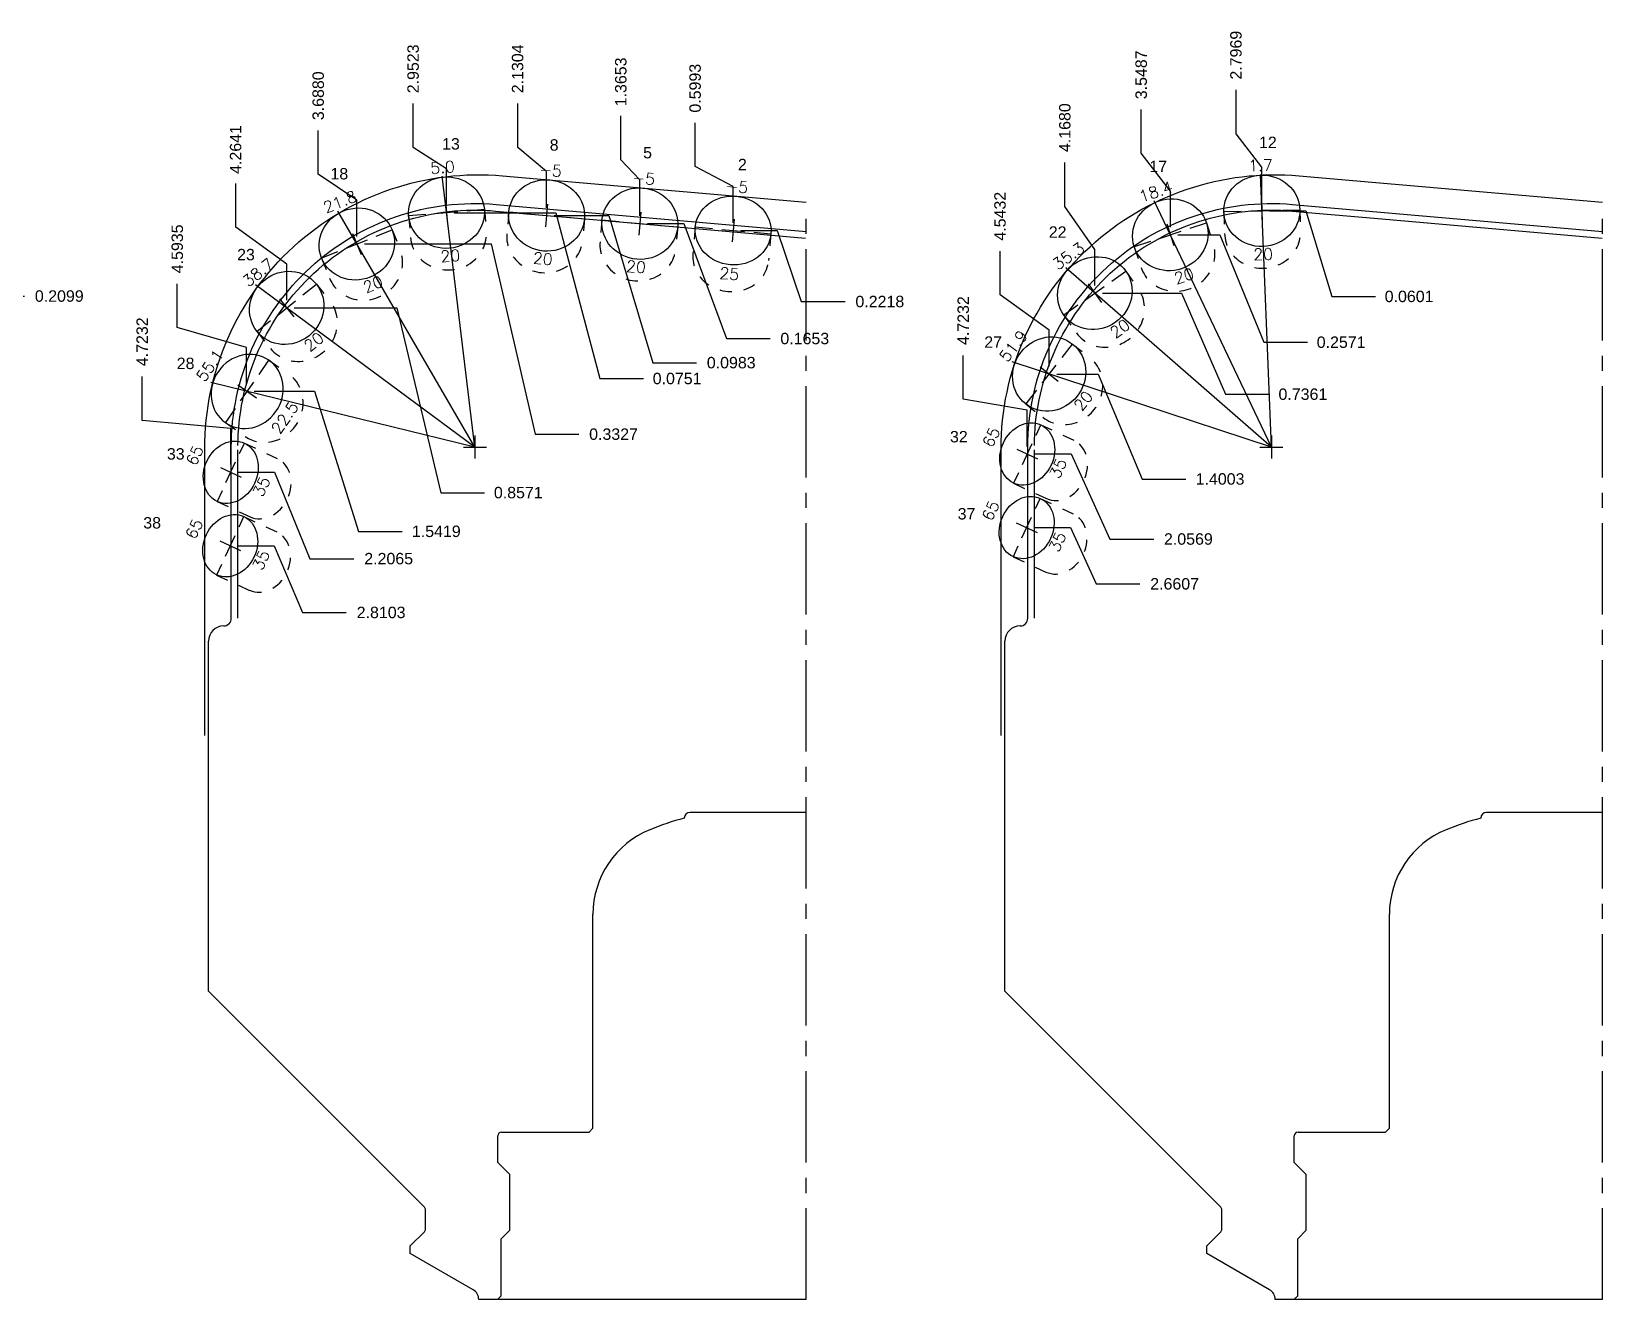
# Model space of a CAD drawing. Header units: inches. Extents: x 114.3 to 156.7, y -3.1 to 25.4.
# Drawn here: x 143.84 to 156.73, y 3.67 to 14.08 of the extents above; entities that cross this region are included whole.
import ezdxf
from ezdxf.enums import TextEntityAlignment as Align

# ---------------------------------------------------------------- set-up
doc = ezdxf.new("R2010")
doc.units = ezdxf.units.IN
doc.header["$MEASUREMENT"] = 0
doc.header["$PDMODE"] = 35
doc.linetypes.add('CENTER2', pattern=[1.125, 0.75, -0.125, 0.125, -0.125])
doc.linetypes.add('HIDDEN2', pattern=[0.1875, 0.125, -0.0625])
doc.layers.get('Defpoints').update_dxf_attribs({"color": 10})
for name, color, linetype, true_color in [('Blade_3', 7, 'Continuous', 0x00cc00), ('Blade_4', 7, 'Continuous', 0x00cccc), ('Blade_5', 7, 'Continuous', 0x0066cc)]:
    doc.layers.add(name, color=color, linetype=linetype, true_color=true_color)
doc.layers.add('CLine', color=5, linetype='CENTER2')
doc.styles.add('RomanS', font='romans')
doc.styles.get("Standard").update_dxf_attribs({"font": 'arial.ttf'})
doc.dimstyles.get("Standard").update_dxf_attribs({"dimtxt": 0.09375, "dimasz": 0.18, "dimexe": 0.18, "dimexo": 0.0625, "dimgap": 0.09, "dimtad": 0, "dimtih": 1, "dimtoh": 1, "dimdec": 4, "dimzin": 0, "dimdsep": 46, "dimtxsty": 'Standard', "dimcen": 0.09, "dimadec": 4, "dimazin": 0, "dimtfac": 1, "dimtdec": 4, "dimtofl": 0, "dimtmove": 0, "dimatfit": 3, "dimfxl": 1, "dimtolj": 1, "dimtzin": 0, "dimarcsym": 0})

# ---------------------------------------------------------------- blocks, each defined once
blk = doc.blocks.new('CMark')
at = {"layer": 'CLine'}
for p, q in [((-0.094, 0), (0.094, 0)), ((0, 0.094), (0, -0.094))]:
    blk.add_line(p, q, dxfattribs=at)
blk = doc.blocks.new('1613@20')
for p, q in [((-0.17, 0), (-0.312, 0)), ((0.171, 0), (0.312, 0))]:
    blk.add_line(p, q)
at = {"color": 8, "linetype": 'HIDDEN2', "ltscale": 0.5}
blk.add_line((-0.312, 0), (-0.312, -0.178), dxfattribs=at)
at = {"color": 8, "linetype": 'HIDDEN2', "ltscale": 0.5, "flags": 128}
blk.add_lwpolyline([(0.312, 0), (0.312, -0.178)], dxfattribs=at)
blk.add_ellipse((0, 0), major_axis=(-0.312, 0), ratio=0.939693, start_param=-3.141592653589793, end_param=3.141592653589793)
at = {"color": 8, "linetype": 'HIDDEN2', "ltscale": 0.5}
blk.add_ellipse((0, -0.178), major_axis=(-0.312, 0), ratio=0.939693, start_param=0, end_param=3.141593, dxfattribs=at)
blk.add_blockref('CMark', (0, 0))
at = {"style": 'RomanS'}
blk.add_text('20', height=0.094, dxfattribs=at).set_placement((0, -0.356), align=Align.MIDDLE_CENTER)
blk.add_attdef('ANG', text='', height=0.094, dxfattribs=at).set_placement((0, 0.298), align=Align.BOTTOM_CENTER)
blk = doc.blocks.new('1613@25')
for p, q in [((-0.17, 0), (-0.312, 0)), ((0.171, 0), (0.312, 0))]:
    blk.add_line(p, q)
at = {"color": 8, "linetype": 'HIDDEN2', "ltscale": 0.5}
blk.add_line((-0.312, 0), (-0.312, -0.22), dxfattribs=at)
at = {"color": 8, "linetype": 'HIDDEN2', "ltscale": 0.5, "flags": 128}
blk.add_lwpolyline([(0.312, 0), (0.312, -0.22)], dxfattribs=at)
blk.add_ellipse((0, 0), major_axis=(-0.312, 0), ratio=0.906308, start_param=-3.141592653589793, end_param=3.141592653589793)
at = {"color": 8, "linetype": 'HIDDEN2', "ltscale": 0.5}
blk.add_ellipse((0, -0.22), major_axis=(-0.312, 0), ratio=0.906308, start_param=0, end_param=3.141593, dxfattribs=at)
blk.add_blockref('CMark', (0, 0))
at = {"style": 'RomanS'}
blk.add_text('25', height=0.094, dxfattribs=at).set_placement((0, -0.356), align=Align.MIDDLE_CENTER)
blk.add_attdef('ANG', text='', height=0.094, dxfattribs=at).set_placement((0, 0.287), align=Align.BOTTOM_CENTER)
blk = doc.blocks.new('*D264')
at = {"layer": 'Blade_3', "color": 0, "lineweight": -2, "transparency": 16777216}
for p, q in [((142.987, 12.457), (143.285, 12.457)), ((143.285, 12.457), (143.42, 11.906)), ((143.42, 11.906), (143.78, 11.906))]:
    blk.add_line(p, q, dxfattribs=at)
at = {"layer": 'Defpoints', "color": 0, "transparency": 16777216}
for p in [(143.78, 12.667), (142.925, 12.457), (143.78, 11.906)]:
    blk.add_point(p, dxfattribs=at)
at = {"layer": 'Blade_3', "color": 0, "transparency": 16777216, "insert": (144.065, 11.906), "char_height": 0.0938, "attachment_point": 5}
blk.add_mtext('\\A1;0.2099', dxfattribs=at)
blk = doc.blocks.new('*D276')
at = {"layer": 'Blade_4', "color": 0, "lineweight": -2, "transparency": 16777216}
for p, q in [((149.285, 12.969), (149.285, 13.329)), ((149.597, 12.805), (149.285, 12.969)), ((149.597, 12.507), (149.597, 12.805))]:
    blk.add_line(p, q, dxfattribs=at)
at = {"layer": 'Defpoints', "color": 0, "transparency": 16777216}
for p in [(149.285, 13.329), (150.196, 12.667), (149.597, 12.445)]:
    blk.add_point(p, dxfattribs=at)
at = {"layer": 'Blade_4', "color": 0, "transparency": 16777216, "insert": (149.285, 13.613), "char_height": 0.0938, "attachment_point": 5, "rotation": 90}
blk.add_mtext('\\A1;0.5993', dxfattribs=at)
blk = doc.blocks.new('*D277')
at = {"layer": 'Blade_4', "color": 0, "lineweight": -2, "transparency": 16777216}
for p, q in [((148.675, 13.025), (148.675, 13.385)), ((148.831, 12.861), (148.675, 13.025)), ((148.831, 12.564), (148.831, 12.861))]:
    blk.add_line(p, q, dxfattribs=at)
at = {"layer": 'Defpoints', "color": 0, "transparency": 16777216}
for p in [(148.675, 13.385), (150.196, 12.667), (148.831, 12.501)]:
    blk.add_point(p, dxfattribs=at)
at = {"layer": 'Blade_4', "color": 0, "transparency": 16777216, "insert": (148.675, 13.665), "char_height": 0.0938, "attachment_point": 5, "rotation": 90}
blk.add_mtext('\\A1;1.3653', dxfattribs=at)
blk = doc.blocks.new('*D278')
at = {"layer": 'Blade_4', "color": 0, "lineweight": -2, "transparency": 16777216}
for p, q in [((147.828, 13.127), (147.828, 13.487)), ((148.066, 12.928), (147.828, 13.127)), ((148.066, 12.631), (148.066, 12.928))]:
    blk.add_line(p, q, dxfattribs=at)
at = {"layer": 'Defpoints', "color": 0, "transparency": 16777216}
for p in [(147.828, 13.487), (150.196, 12.667), (148.066, 12.568)]:
    blk.add_point(p, dxfattribs=at)
at = {"layer": 'Blade_4', "color": 0, "transparency": 16777216, "insert": (147.828, 13.772), "char_height": 0.0938, "attachment_point": 5, "rotation": 90}
blk.add_mtext('\\A1;2.1304', dxfattribs=at)
blk = doc.blocks.new('*D279')
at = {"layer": 'Blade_4', "color": 0, "lineweight": -2, "transparency": 16777216}
for p, q in [((146.97, 13.127), (146.97, 13.487)), ((147.244, 12.951), (146.97, 13.127)), ((147.244, 12.654), (147.244, 12.951))]:
    blk.add_line(p, q, dxfattribs=at)
at = {"layer": 'Defpoints', "color": 0, "transparency": 16777216}
for p in [(146.97, 13.487), (150.196, 12.667), (147.244, 12.591)]:
    blk.add_point(p, dxfattribs=at)
at = {"layer": 'Blade_4', "color": 0, "transparency": 16777216, "insert": (146.97, 13.772), "char_height": 0.0938, "attachment_point": 5, "rotation": 90}
blk.add_mtext('\\A1;2.9523', dxfattribs=at)
blk = doc.blocks.new('*D280')
at = {"layer": 'Blade_4', "color": 0, "lineweight": -2, "transparency": 16777216}
for p, q in [((146.191, 12.907), (146.191, 13.267)), ((146.508, 12.694), (146.191, 12.907)), ((146.508, 12.396), (146.508, 12.694))]:
    blk.add_line(p, q, dxfattribs=at)
at = {"layer": 'Defpoints', "color": 0, "transparency": 16777216}
for p in [(146.191, 13.267), (150.196, 12.667), (146.508, 12.334)]:
    blk.add_point(p, dxfattribs=at)
at = {"layer": 'Blade_4', "color": 0, "transparency": 16777216, "insert": (146.191, 13.551), "char_height": 0.0938, "attachment_point": 5, "rotation": 90}
blk.add_mtext('\\A1;3.6880', dxfattribs=at)
blk = doc.blocks.new('*D281')
at = {"layer": 'Blade_4', "color": 0, "lineweight": -2, "transparency": 16777216}
for p, q in [((145.513, 12.472), (145.513, 12.832)), ((145.932, 12.169), (145.513, 12.472)), ((145.932, 11.872), (145.932, 12.169))]:
    blk.add_line(p, q, dxfattribs=at)
at = {"layer": 'Defpoints', "color": 0, "transparency": 16777216}
for p in [(145.513, 12.832), (150.196, 12.667), (145.932, 11.809)]:
    blk.add_point(p, dxfattribs=at)
at = {"layer": 'Blade_4', "color": 0, "transparency": 16777216, "insert": (145.513, 13.11), "char_height": 0.0938, "attachment_point": 5, "rotation": 90}
blk.add_mtext('\\A1;4.2641', dxfattribs=at)
blk = doc.blocks.new('*D282')
at = {"layer": 'Blade_4', "color": 0, "lineweight": -2, "transparency": 16777216}
for p, q in [((149.659, 12.445), (149.957, 12.445)), ((149.957, 12.445), (150.156, 11.861)), ((150.156, 11.861), (150.516, 11.861))]:
    blk.add_line(p, q, dxfattribs=at)
at = {"layer": 'Defpoints', "color": 0, "transparency": 16777216}
for p in [(150.196, 12.667), (149.597, 12.445), (150.516, 11.861)]:
    blk.add_point(p, dxfattribs=at)
at = {"layer": 'Blade_4', "color": 0, "transparency": 16777216, "insert": (150.801, 11.861), "char_height": 0.0938, "attachment_point": 5}
blk.add_mtext('\\A1;0.2218', dxfattribs=at)
blk = doc.blocks.new('*D283')
at = {"layer": 'Blade_4', "color": 0, "lineweight": -2, "transparency": 16777216}
for p, q in [((148.893, 12.501), (149.191, 12.501)), ((149.191, 12.501), (149.541, 11.557)), ((149.541, 11.557), (149.901, 11.557))]:
    blk.add_line(p, q, dxfattribs=at)
at = {"layer": 'Defpoints', "color": 0, "transparency": 16777216}
for p in [(150.196, 12.667), (148.831, 12.501), (149.901, 11.557)]:
    blk.add_point(p, dxfattribs=at)
at = {"layer": 'Blade_4', "color": 0, "transparency": 16777216, "insert": (150.185, 11.557), "char_height": 0.0938, "attachment_point": 5}
blk.add_mtext('\\A1;0.1653', dxfattribs=at)
blk = doc.blocks.new('*D284')
at = {"layer": 'Blade_4', "color": 0, "lineweight": -2, "transparency": 16777216}
for p, q in [((148.128, 12.568), (148.577, 12.568)), ((148.577, 12.568), (148.937, 11.359)), ((148.937, 11.359), (149.297, 11.359))]:
    blk.add_line(p, q, dxfattribs=at)
at = {"layer": 'Defpoints', "color": 0, "transparency": 16777216}
for p in [(150.196, 12.667), (148.066, 12.568), (149.297, 11.359)]:
    blk.add_point(p, dxfattribs=at)
at = {"layer": 'Blade_4', "color": 0, "transparency": 16777216, "insert": (149.581, 11.359), "char_height": 0.0938, "attachment_point": 5}
blk.add_mtext('\\A1;0.0983', dxfattribs=at)
blk = doc.blocks.new('*D285')
at = {"layer": 'Blade_4', "color": 0, "lineweight": -2, "transparency": 16777216}
for p, q in [((147.306, 12.591), (148.142, 12.591)), ((148.142, 12.591), (148.502, 11.229)), ((148.502, 11.229), (148.862, 11.229))]:
    blk.add_line(p, q, dxfattribs=at)
at = {"layer": 'Defpoints', "color": 0, "transparency": 16777216}
for p in [(150.196, 12.667), (147.244, 12.591), (148.862, 11.229)]:
    blk.add_point(p, dxfattribs=at)
at = {"layer": 'Blade_4', "color": 0, "transparency": 16777216, "insert": (149.137, 11.229), "char_height": 0.0938, "attachment_point": 5}
blk.add_mtext('\\A1;0.0751', dxfattribs=at)
blk = doc.blocks.new('*D286')
at = {"layer": 'Blade_4', "color": 0, "lineweight": -2, "transparency": 16777216}
for p, q in [((146.57, 12.334), (147.611, 12.334)), ((147.611, 12.334), (147.971, 10.772)), ((147.971, 10.772), (148.331, 10.772))]:
    blk.add_line(p, q, dxfattribs=at)
at = {"layer": 'Defpoints', "color": 0, "transparency": 16777216}
for p in [(150.196, 12.667), (146.508, 12.334), (148.331, 10.772)]:
    blk.add_point(p, dxfattribs=at)
at = {"layer": 'Blade_4', "color": 0, "transparency": 16777216, "insert": (148.615, 10.772), "char_height": 0.0938, "attachment_point": 5}
blk.add_mtext('\\A1;0.3327', dxfattribs=at)
blk = doc.blocks.new('*D287')
at = {"layer": 'Blade_4', "color": 0, "lineweight": -2, "transparency": 16777216}
for p, q in [((145.994, 11.809), (146.837, 11.809)), ((146.837, 11.809), (147.197, 10.292)), ((147.197, 10.292), (147.557, 10.292))]:
    blk.add_line(p, q, dxfattribs=at)
at = {"layer": 'Defpoints', "color": 0, "transparency": 16777216}
for p in [(150.196, 12.667), (145.932, 11.809), (147.557, 10.292)]:
    blk.add_point(p, dxfattribs=at)
at = {"layer": 'Blade_4', "color": 0, "transparency": 16777216, "insert": (147.833, 10.292), "char_height": 0.0938, "attachment_point": 5}
blk.add_mtext('\\A1;0.8571', dxfattribs=at)
blk = doc.blocks.new('*D294')
at = {"layer": 'Blade_5', "color": 0, "lineweight": -2, "transparency": 16777216}
for p, q in [((153.725, 13.239), (153.725, 13.599)), ((153.937, 12.966), (153.725, 13.239)), ((153.937, 12.669), (153.937, 12.966))]:
    blk.add_line(p, q, dxfattribs=at)
at = {"layer": 'Defpoints', "color": 0, "transparency": 16777216}
for p in [(153.725, 13.599), (156.734, 12.667), (153.937, 12.606)]:
    blk.add_point(p, dxfattribs=at)
at = {"layer": 'Blade_5', "color": 0, "transparency": 16777216, "insert": (153.725, 13.884), "char_height": 0.0938, "attachment_point": 5, "rotation": 90}
blk.add_mtext('\\A1;2.7969', dxfattribs=at)
blk = doc.blocks.new('*D295')
at = {"layer": 'Blade_5', "color": 0, "lineweight": -2, "transparency": 16777216}
for p, q in [((152.947, 13.079), (152.947, 13.439)), ((153.186, 12.769), (152.947, 13.079)), ((153.186, 12.472), (153.186, 12.769))]:
    blk.add_line(p, q, dxfattribs=at)
at = {"layer": 'Defpoints', "color": 0, "transparency": 16777216}
for p in [(152.947, 13.439), (156.734, 12.667), (153.186, 12.409)]:
    blk.add_point(p, dxfattribs=at)
at = {"layer": 'Blade_5', "color": 0, "transparency": 16777216, "insert": (152.947, 13.723), "char_height": 0.0938, "attachment_point": 5, "rotation": 90}
blk.add_mtext('\\A1;3.5487', dxfattribs=at)
blk = doc.blocks.new('*D296')
at = {"layer": 'Blade_5', "color": 0, "lineweight": -2, "transparency": 16777216}
for p, q in [((152.32, 12.642), (152.32, 13.002)), ((152.566, 12.29), (152.32, 12.642)), ((152.566, 11.993), (152.566, 12.29))]:
    blk.add_line(p, q, dxfattribs=at)
at = {"layer": 'Defpoints', "color": 0, "transparency": 16777216}
for p in [(152.32, 13.002), (156.734, 12.667), (152.566, 11.93)]:
    blk.add_point(p, dxfattribs=at)
at = {"layer": 'Blade_5', "color": 0, "transparency": 16777216, "insert": (152.32, 13.289), "char_height": 0.0938, "attachment_point": 5, "rotation": 90}
blk.add_mtext('\\A1;4.1680', dxfattribs=at)
blk = doc.blocks.new('*D297')
at = {"layer": 'Blade_5', "color": 0, "lineweight": -2, "transparency": 16777216}
for p, q in [((151.788, 11.916), (151.788, 12.276)), ((152.191, 11.626), (151.788, 11.916)), ((152.191, 11.329), (152.191, 11.626))]:
    blk.add_line(p, q, dxfattribs=at)
at = {"layer": 'Defpoints', "color": 0, "transparency": 16777216}
for p in [(156.734, 12.667), (151.788, 12.276), (152.191, 11.266)]:
    blk.add_point(p, dxfattribs=at)
at = {"layer": 'Blade_5', "color": 0, "transparency": 16777216, "insert": (151.788, 12.562), "char_height": 0.0938, "attachment_point": 5, "rotation": 90}
blk.add_mtext('\\A1;4.5432', dxfattribs=at)
blk = doc.blocks.new('*D298')
at = {"layer": 'Blade_5', "color": 0, "lineweight": -2, "transparency": 16777216}
for p, q in [((154, 12.606), (154.297, 12.606)), ((154.297, 12.606), (154.511, 11.903)), ((154.511, 11.903), (154.871, 11.903))]:
    blk.add_line(p, q, dxfattribs=at)
at = {"layer": 'Defpoints', "color": 0, "transparency": 16777216}
for p in [(156.734, 12.667), (153.937, 12.606), (154.871, 11.903)]:
    blk.add_point(p, dxfattribs=at)
at = {"layer": 'Blade_5', "color": 0, "transparency": 16777216, "insert": (155.146, 11.903), "char_height": 0.0938, "attachment_point": 5}
blk.add_mtext('\\A1;0.0601', dxfattribs=at)
blk = doc.blocks.new('*D299')
at = {"layer": 'Blade_5', "color": 0, "lineweight": -2, "transparency": 16777216}
for p, q in [((153.248, 12.409), (153.593, 12.409)), ((153.593, 12.409), (153.953, 11.527)), ((153.953, 11.527), (154.313, 11.527))]:
    blk.add_line(p, q, dxfattribs=at)
at = {"layer": 'Defpoints', "color": 0, "transparency": 16777216}
for p in [(156.734, 12.667), (153.186, 12.409), (154.313, 11.527)]:
    blk.add_point(p, dxfattribs=at)
at = {"layer": 'Blade_5', "color": 0, "transparency": 16777216, "insert": (154.588, 11.527), "char_height": 0.0938, "attachment_point": 5}
blk.add_mtext('\\A1;0.2571', dxfattribs=at)
blk = doc.blocks.new('*D300')
at = {"layer": 'Blade_5', "color": 0, "lineweight": -2, "transparency": 16777216}
for p, q in [((152.629, 11.93), (153.278, 11.93)), ((153.278, 11.93), (153.638, 11.1)), ((153.638, 11.1), (153.998, 11.1))]:
    blk.add_line(p, q, dxfattribs=at)
at = {"layer": 'Defpoints', "color": 0, "transparency": 16777216}
for p in [(156.734, 12.667), (152.566, 11.93), (153.998, 11.1)]:
    blk.add_point(p, dxfattribs=at)
at = {"layer": 'Blade_5', "color": 0, "transparency": 16777216, "insert": (154.274, 11.1), "char_height": 0.0938, "attachment_point": 5}
blk.add_mtext('\\A1;0.7361', dxfattribs=at)
blk = doc.blocks.new('*D301')
at = {"layer": 'Blade_5', "color": 0, "lineweight": -2, "transparency": 16777216}
for p, q in [((152.254, 11.266), (152.594, 11.266)), ((152.594, 11.266), (152.954, 10.404)), ((152.954, 10.404), (153.314, 10.404))]:
    blk.add_line(p, q, dxfattribs=at)
at = {"layer": 'Defpoints', "color": 0, "transparency": 16777216}
for p in [(156.734, 12.667), (152.191, 11.266), (153.314, 10.404)]:
    blk.add_point(p, dxfattribs=at)
at = {"layer": 'Blade_5', "color": 0, "transparency": 16777216, "insert": (153.594, 10.404), "char_height": 0.0938, "attachment_point": 5}
blk.add_mtext('\\A1;1.4003', dxfattribs=at)
blk = doc.blocks.new('*D312')
at = {"layer": 'Blade_4', "color": 0, "lineweight": -2, "transparency": 16777216}
for p, q in [((145.034, 11.647), (145.034, 12.007)), ((145.603, 11.485), (145.034, 11.647)), ((145.603, 11.187), (145.603, 11.485))]:
    blk.add_line(p, q, dxfattribs=at)
at = {"layer": 'Defpoints', "color": 0, "transparency": 16777216}
for p in [(150.196, 12.667), (145.034, 12.007), (145.603, 11.125)]:
    blk.add_point(p, dxfattribs=at)
at = {"layer": 'Blade_4', "color": 0, "transparency": 16777216, "insert": (145.034, 12.294), "char_height": 0.0938, "attachment_point": 5, "rotation": 90}
blk.add_mtext('\\A1;4.5935', dxfattribs=at)
blk = doc.blocks.new('*D313')
at = {"layer": 'Blade_4', "color": 0, "lineweight": -2, "transparency": 16777216}
for p, q in [((145.665, 11.125), (146.16, 11.125)), ((146.16, 11.125), (146.52, 9.974)), ((146.52, 9.974), (146.88, 9.974))]:
    blk.add_line(p, q, dxfattribs=at)
at = {"layer": 'Defpoints', "color": 0, "transparency": 16777216}
for p in [(150.196, 12.667), (145.603, 11.125), (146.88, 9.974)]:
    blk.add_point(p, dxfattribs=at)
at = {"layer": 'Blade_4', "color": 0, "transparency": 16777216, "insert": (147.16, 9.974), "char_height": 0.0938, "attachment_point": 5}
blk.add_mtext('\\A1;1.5419', dxfattribs=at)
blk = doc.blocks.new('1313@35')
for p, q in [((-0.17, 0), (-0.265, 0)), ((0.171, 0), (0.264, 0))]:
    blk.add_line(p, q)
at = {"color": 8, "linetype": 'HIDDEN2', "ltscale": 0.5}
blk.add_line((-0.265, 0), (-0.265, -0.298), dxfattribs=at)
at = {"color": 8, "linetype": 'HIDDEN2', "ltscale": 0.5, "flags": 128}
blk.add_lwpolyline([(0.264, 0), (0.264, -0.298)], dxfattribs=at)
blk.add_ellipse((0, 0), major_axis=(0.264, 0), ratio=0.819152)
at = {"color": 8, "linetype": 'HIDDEN2', "ltscale": 0.5}
blk.add_ellipse((0, -0.298), major_axis=(0.264, 0), ratio=0.819152, start_param=3.141593, end_param=6.283185, dxfattribs=at)
blk.add_blockref('CMark', (0, 0))
at = {"style": 'RomanS'}
blk.add_text('35', height=0.094, dxfattribs=at).set_placement((0, -0.279), align=Align.MIDDLE_CENTER)
blk.add_attdef('ANG', text='', height=0.094, dxfattribs=at).set_placement((0, 0.251), align=Align.BOTTOM_CENTER)
blk = doc.blocks.new('*D316')
at = {"layer": 'Blade_4', "color": 0, "lineweight": -2, "transparency": 16777216}
for p, q in [((144.746, 10.885), (144.746, 11.245)), ((145.473, 10.82), (144.746, 10.885)), ((145.473, 10.523), (145.473, 10.82))]:
    blk.add_line(p, q, dxfattribs=at)
at = {"layer": 'Defpoints', "color": 0, "transparency": 16777216}
for p in [(150.196, 12.667), (144.746, 11.245), (145.473, 10.46)]:
    blk.add_point(p, dxfattribs=at)
at = {"layer": 'Blade_4', "color": 0, "transparency": 16777216, "insert": (144.746, 11.531), "char_height": 0.0938, "attachment_point": 5, "rotation": 90}
blk.add_mtext('\\A1;4.7232', dxfattribs=at)
blk = doc.blocks.new('*D317')
at = {"layer": 'Blade_4', "color": 0, "lineweight": -2, "transparency": 16777216}
for p, q in [((145.535, 10.46), (145.833, 10.46)), ((145.833, 10.46), (146.123, 9.75)), ((146.123, 9.75), (146.483, 9.75))]:
    blk.add_line(p, q, dxfattribs=at)
at = {"layer": 'Defpoints', "color": 0, "transparency": 16777216}
for p in [(150.196, 12.667), (145.473, 10.46), (146.483, 9.75)]:
    blk.add_point(p, dxfattribs=at)
at = {"layer": 'Blade_4', "color": 0, "transparency": 16777216, "insert": (146.769, 9.75), "char_height": 0.0938, "attachment_point": 5}
blk.add_mtext('\\A1;2.2065', dxfattribs=at)
blk = doc.blocks.new('*D318')
at = {"layer": 'Blade_4', "color": 0, "lineweight": -2, "transparency": 16777216}
for p, q in [((145.531, 9.856), (145.828, 9.856)), ((145.828, 9.856), (146.061, 9.308)), ((146.061, 9.308), (146.421, 9.308))]:
    blk.add_line(p, q, dxfattribs=at)
at = {"layer": 'Defpoints', "color": 0, "transparency": 16777216}
for p in [(150.196, 12.667), (145.468, 9.856), (146.421, 9.308)]:
    blk.add_point(p, dxfattribs=at)
at = {"layer": 'Blade_4', "color": 0, "transparency": 16777216, "insert": (146.707, 9.308), "char_height": 0.0938, "attachment_point": 5}
blk.add_mtext('\\A1;2.8103', dxfattribs=at)
blk = doc.blocks.new('*D321')
at = {"layer": 'Blade_5', "color": 0, "lineweight": -2, "transparency": 16777216}
for p, q in [((151.486, 11.059), (151.486, 11.419)), ((152.011, 10.97), (151.486, 11.059)), ((152.011, 10.672), (152.011, 10.97))]:
    blk.add_line(p, q, dxfattribs=at)
at = {"layer": 'Defpoints', "color": 0, "transparency": 16777216}
for p in [(156.734, 12.667), (151.486, 11.419), (152.011, 10.61)]:
    blk.add_point(p, dxfattribs=at)
at = {"layer": 'Blade_5', "color": 0, "transparency": 16777216, "insert": (151.486, 11.705), "char_height": 0.0938, "attachment_point": 5, "rotation": 90}
blk.add_mtext('\\A1;4.7232', dxfattribs=at)
blk = doc.blocks.new('*D322')
at = {"layer": 'Blade_5', "color": 0, "lineweight": -2, "transparency": 16777216}
for p, q in [((152.073, 10.61), (152.371, 10.61)), ((152.371, 10.61), (152.689, 9.911)), ((152.689, 9.911), (153.049, 9.911))]:
    blk.add_line(p, q, dxfattribs=at)
at = {"layer": 'Defpoints', "color": 0, "transparency": 16777216}
for p in [(156.734, 12.667), (152.011, 10.61), (153.049, 9.911)]:
    blk.add_point(p, dxfattribs=at)
at = {"layer": 'Blade_5', "color": 0, "transparency": 16777216, "insert": (153.334, 9.911), "char_height": 0.0938, "attachment_point": 5}
blk.add_mtext('\\A1;2.0569', dxfattribs=at)
blk = doc.blocks.new('*D323')
at = {"layer": 'Blade_5', "color": 0, "lineweight": -2, "transparency": 16777216}
for p, q in [((152.069, 10.006), (152.367, 10.006)), ((152.367, 10.006), (152.576, 9.543)), ((152.576, 9.543), (152.936, 9.543))]:
    blk.add_line(p, q, dxfattribs=at)
at = {"layer": 'Defpoints', "color": 0, "transparency": 16777216}
for p in [(156.734, 12.667), (152.007, 10.006), (152.936, 9.543)]:
    blk.add_point(p, dxfattribs=at)
at = {"layer": 'Blade_5', "color": 0, "transparency": 16777216, "insert": (153.221, 9.543), "char_height": 0.0938, "attachment_point": 5}
blk.add_mtext('\\A1;2.6607', dxfattribs=at)
blk = doc.blocks.new('1613@22.5')
for p, q in [((-0.17, 0), (-0.312, 0)), ((0.171, 0), (0.312, 0))]:
    blk.add_line(p, q)
at = {"color": 8, "linetype": 'HIDDEN2', "ltscale": 0.5}
blk.add_line((-0.312, 0), (-0.312, -0.178), dxfattribs=at)
at = {"color": 8, "linetype": 'HIDDEN2', "ltscale": 0.5, "flags": 128}
blk.add_lwpolyline([(0.312, 0), (0.312, -0.178)], dxfattribs=at)
at = {"extrusion": (0, 0, -1)}
blk.add_ellipse((0, 0), major_axis=(-0.312, 0), ratio=0.92388, start_param=-3.141592653589793, end_param=3.141592653589793, dxfattribs=at)
at = {"color": 8, "linetype": 'HIDDEN2', "ltscale": 0.5}
blk.add_ellipse((0, -0.199), major_axis=(0.312, 0), ratio=0.92388, start_param=3.141593, end_param=6.283185, dxfattribs=at)
blk.add_blockref('CMark', (0, 0))
at = {"style": 'RomanS'}
blk.add_text('22.5', height=0.094, dxfattribs=at).set_placement((0, -0.377), align=Align.MIDDLE_CENTER)
blk.add_attdef('ANG', text='', height=0.094, dxfattribs=at).set_placement((0, 0.298), align=Align.BOTTOM_CENTER)

msp = doc.modelspace()

# ---------------------------------------------------------------- linework, layer by layer
for p, q in [((145.28973, 6.19776), (145.28973, 9.07276)), ((151.82794, 6.19776), (151.82794, 9.07276)), ((150.19598, 7.66651), (149.24287, 7.66651)), ((156.73419, 7.66651), (155.78108, 7.66651)), ((148.44598, 5.07276), (148.44598, 6.82987)), ((154.98419, 5.07276), (154.98419, 6.82987)), ((147.06183, 4.42566), (145.28973, 6.19776)), ((153.60004, 4.42566), (151.82794, 6.19776)), ((147.69598, 5.04151), (148.41473, 5.04151)), ((148.44598, 5.07276), (148.41473, 5.04151)), ((154.23419, 5.04151), (154.95294, 5.04151)), ((154.98419, 5.07276), (154.95294, 5.04151)), ((147.66473, 4.79151), (147.66473, 5.01026)), ((154.20294, 4.79151), (154.20294, 5.01026)), ((147.76363, 4.69261), (147.66473, 4.79151)), ((154.30184, 4.69261), (154.20294, 4.79151)), ((147.76363, 4.23666), (147.76363, 4.69261)), ((154.30184, 4.23666), (154.30184, 4.69261)), ((147.07098, 4.24584), (147.07098, 4.40357)), ((153.60919, 4.24584), (153.60919, 4.40357)), ((146.94598, 4.1079), (147.06183, 4.22374)), ((147.69348, 4.16651), (147.76363, 4.23666)), ((147.69348, 3.69776), (147.69348, 4.16651)), ((153.48419, 4.1079), (153.60004, 4.22374)), ((154.23169, 4.16651), (154.30184, 4.23666)), ((154.23169, 3.69776), (154.23169, 4.16651)), ((146.94598, 4.0454), (146.94598, 4.1079)), ((147.46161, 3.7477), (146.94598, 4.0454)), ((153.48419, 4.0454), (153.48419, 4.1079)), ((153.99982, 3.7477), (153.48419, 4.0454)), ((147.66223, 3.66651), (147.50848, 3.66651)), ((147.69348, 3.69776), (147.66223, 3.66651)), ((150.19598, 3.66651), (147.66223, 3.66651)), ((154.20044, 3.66651), (154.04669, 3.66651)), ((154.23169, 3.69776), (154.20044, 3.66651)), ((156.73419, 3.66651), (154.20044, 3.66651))]:
    msp.add_line(p, q)
at = {"color": 5}
for points in [[(145.25848, 8.2978), (145.25848, 10.65309, -0.44001053), (147.70459, 12.89453), (150.19598, 12.67656)], [(151.79669, 8.2978), (151.79669, 10.65309, -0.44001053), (154.24279, 12.89453), (156.73419, 12.67656)]]:
    msp.add_lwpolyline(points, format="xyb", dxfattribs=at)
for points in [[(145.47723, 9.26026), (145.47723, 10.66651, -0.44001053), (147.65155, 12.6589), (150.19598, 12.43629)], [(152.01544, 9.26026), (152.01544, 10.66651, -0.44001053), (154.18975, 12.6589), (156.73419, 12.43629)]]:
    msp.add_lwpolyline(points, format="xyb")
at = {"color": 1}
for points in [[(146.78777, 12.48596, -0.10094175), (147.55539, 12.61064)], [(147.55539, 12.61064, -0.01177187), (147.64681, 12.60481), (148.32059, 12.54586)], [(153.32597, 12.48596, -0.10094175), (154.0936, 12.61064)], [(154.0936, 12.61064, -0.01177187), (154.18502, 12.60481), (154.85879, 12.54586)], [(146.11836, 12.05907, -0.10309649), (146.78777, 12.48596)], [(152.65657, 12.05907, -0.10309649), (153.32597, 12.48596)], [(145.68171, 11.41607, -0.10088399), (146.11836, 12.05907)], [(152.21991, 11.41607, -0.10088399), (152.65657, 12.05907)], [(145.53157, 10.6783, -0.0976605), (145.68171, 11.41607)], [(152.06978, 10.6783, -0.0976605), (152.21991, 11.41607)]]:
    msp.add_lwpolyline(points, format="xyb", dxfattribs=at)
for points in [[(148.32059, 12.54586), (150.19125, 12.3822)], [(154.85879, 12.54586), (156.72946, 12.3822)], [(145.53153, 9.26026), (145.53153, 10.64475)], [(152.06974, 9.26026), (152.06974, 10.64475)]]:
    msp.add_lwpolyline(points, dxfattribs=at)
for centre, radius, start, end in [((145.41473, 9.07276), 0.125, 90, 180), ((145.41473, 9.26026), 0.0625, 270, 0), ((151.95294, 9.07276), 0.125, 90, 180), ((151.95294, 9.26026), 0.0625, 270, 0), ((149.8127, 5.31803), 2.38279, 105, 112.191551), ((149.24287, 7.61962), 0.04689, 90, 180), ((156.3509, 5.31803), 2.38279, 105, 112.191551), ((155.78108, 7.61962), 0.04689, 90, 180), ((149.19598, 6.82987), 0.75, 112.191551, 180), ((155.73419, 6.82987), 0.75, 112.191551, 180), ((147.69598, 5.01026), 0.03125, 90, 180), ((154.23419, 5.01026), 0.03125, 90, 180), ((147.03973, 4.40357), 0.03125, 0, 45), ((153.57794, 4.40357), 0.03125, 0, 45), ((147.03973, 4.24584), 0.03125, 315, 0), ((153.57794, 4.24584), 0.03125, 315, 0), ((147.41473, 3.66651), 0.09375, 0, 60), ((153.95294, 3.66651), 0.09375, 0, 60)]:
    msp.add_arc(centre, radius, start, end)
at = {"layer": 'Blade_4'}
for q in [(147.20742, 12.88957), (146.35157, 12.6028), (145.67584, 11.99871), (145.30878, 11.19648)]:
    msp.add_line((147.47723, 10.66651), q, dxfattribs=at)
at = {"layer": 'Blade_5'}
for q in [(153.92522, 12.90405), (153.05257, 12.68858), (152.32704, 12.13902), (151.88616, 11.36643)]:
    msp.add_line((154.01544, 10.66651), q, dxfattribs=at)
at = {"layer": 'CLine'}
for p, q in [((150.19598, 3.66651), (150.19598, 12.66651)), ((156.73419, 3.66651), (156.73419, 12.66651))]:
    msp.add_line(p, q, dxfattribs=at)

# ---------------------------------------------------------------- block references
at = {"rotation": 55.1}
msp.add_blockref('1613@22.5', (145.60723, 11.12319), dxfattribs=at).add_auto_attribs({'ANG': '55.1'})
for p in [(147.47723, 10.66651), (154.01544, 10.66651)]:
    msp.add_blockref('CMark', p)
at = {"layer": 'Blade_4'}
for name, p, rotation, values in [('1613@20', (147.24369, 12.59144), 4.999999999999998, {'ANG': '5.0'}), ('1613@20', (148.06557, 12.56817), 355, {'ANG': '-5'}), ('1613@20', (148.83065, 12.50124), 355, {'ANG': '-5'}), ('1613@25', (149.59665, 12.44469), 355, {'ANG': '-5'}), ('1613@20', (146.50794, 12.33381), 21.8, {'ANG': '21.8'}), ('1613@20', (145.93188, 11.80946), 38.7, {'ANG': '38.7'}), ('1313@35', (145.47274, 10.46002), 65, {'ANG': '65'}), ('1313@35', (145.4683, 9.85622), 65, {'ANG': '65'})]:
    msp.add_blockref(name, p, dxfattribs=dict(at, rotation=rotation)).add_auto_attribs(values)
at = {"layer": 'Blade_5'}
for name, p, rotation, values in [('1613@20', (153.93728, 12.6064), 1.7, {'ANG': '1.7'}), ('1613@20', (153.1855, 12.40942), 18.4, {'ANG': '18.4'}), ('1613@20', (152.56618, 11.93046), 35.3, {'ANG': '35.3'}), ('1613@20', (152.19101, 11.26618), 51.9, {'ANG': '51.9'}), ('1313@35', (152.01095, 10.60965), 65, {'ANG': '65'}), ('1313@35', (152.0065, 10.00586), 65, {'ANG': '65'})]:
    msp.add_blockref(name, p, dxfattribs=dict(at, rotation=rotation)).add_auto_attribs(values)

# ---------------------------------------------------------------- texts
at = {"layer": 'Blade_4'}
for s, p in [('13', (147.2074, 13.10915)), ('8', (148.09103, 13.10053)), ('5', (148.85781, 13.03706)), ('2', (149.63622, 12.93939)), ('18', (146.29123, 12.86388)), ('23', (145.52469, 12.20007)), ('28', (145.02909, 11.30682)), ('33', (144.94835, 10.56369)), ('38', (144.75457, 9.99772))]:
    msp.add_text(s, height=0.09375, dxfattribs=at).set_placement(p)
at = {"layer": 'Blade_5'}
for s, p in [('12', (153.91363, 13.12115)), ('17', (153.01349, 12.92409)), ('22', (152.18806, 12.38513)), ('27', (151.65817, 11.48159)), ('32', (151.37688, 10.70478)), ('37', (151.44027, 10.07191))]:
    msp.add_text(s, height=0.09375, dxfattribs=at).set_placement(p)

# ---------------------------------------------------------------- dimensions: what is measured, and where the dimension line sits
at = {"layer": 'Blade_3'}
dim = msp.add_ordinate_dim(feature_location=(142.92497, 12.45661), offset=(0.85528, -0.55106), dtype=0, origin=(143.78025, 12.66651), dimstyle='Standard', dxfattribs=at)
dim.commit()
dim.dimension.update_dxf_attribs({"geometry": '*D264', "text_midpoint": (144.06494, 11.90555)})
at = {"layer": 'Blade_4'}
for feature_location, offset, dtype, origin, picture, middle in [((147.24369, 12.59144), (-0.2738, 0.89532), 1, (150.19598, 12.66651), '*D279', (146.9699, 13.77216)), ((148.06557, 12.56817), (-0.23729, 0.91859), 1, (150.19598, 12.66651), '*D278', (147.82828, 13.77197)), ((148.83065, 12.50124), (-0.15527, 0.88394), 1, (150.19598, 12.66651), '*D277', (148.67538, 13.66536)), ((149.59665, 12.44469), (-0.31136, 0.88404), 1, (150.19598, 12.66651), '*D276', (149.28528, 13.61333)), ((146.50794, 12.33381), (-0.31737, 0.93284), 1, (150.19598, 12.66651), '*D280', (146.19057, 13.55106)), ((145.93188, 11.80946), (-0.41898, 1.02262), 1, (150.19598, 12.66651), '*D281', (145.5129, 13.10951)), ((145.47274, 10.46002), (-0.727, 0.78488), 1, (150.19598, 12.66651), '*D316', (144.74574, 11.5309)), ((145.60253, 11.124649), (-0.568468, 0.882232), 1, (150.195985, 12.666512), '*D312', (145.034062, 12.293718)), ((145.4683, 9.85622), (0.95314, -0.54802), 0, (150.19598, 12.66651), '*D318', (146.70683, 9.3082)), ((145.47274, 10.46002), (1.01007, -0.71014), 0, (150.19598, 12.66651), '*D317', (146.76857, 9.74988)), ((145.60253, 11.12465), (1.27724, -1.15085), 0, (150.19598, 12.66651), '*D313', (147.16006, 9.9738)), ((145.931877, 11.809457), (1.625337, -1.517118), 0, (150.195985, 12.666512), '*D287', (147.832763, 10.292339)), ((146.50794, 12.33381), (1.82295, -1.56175), 0, (150.19598, 12.66651), '*D286', (148.61549, 10.77207)), ((147.24369, 12.59144), (1.61805, -1.36222), 0, (150.19598, 12.66651), '*D285', (149.13729, 11.22922)), ((148.06557, 12.56817), (1.231, -1.20914), 0, (150.19598, 12.66651), '*D284', (149.58118, 11.35903)), ((148.83065, 12.50124), (1.07019, -0.94467), 0, (150.19598, 12.66651), '*D283', (150.18544, 11.55656)), ((149.59665, 12.44469), (0.91975, -0.58336), 0, (150.19598, 12.66651), '*D282', (150.80109, 11.86133))]:
    dim = msp.add_ordinate_dim(feature_location=feature_location, offset=offset, dtype=dtype, origin=origin, dimstyle='Standard', dxfattribs=at)
    dim.commit()
    dim.dimension.update_dxf_attribs({"geometry": picture, "text_midpoint": middle})
at = {"layer": 'Blade_5'}
for feature_location, offset, dtype, origin, picture, middle in [((153.93728, 12.6064), (-0.21206, 0.99228), 1, (156.73419, 12.66651), '*D294', (153.72522, 13.88417)), ((153.1855, 12.40942), (-0.23865, 1.02936), 1, (156.73419, 12.66651), '*D295', (152.94686, 13.72334)), ((152.56618, 11.93046), (-0.24634, 1.07184), 1, (156.73419, 12.66651), '*D296', (152.31984, 13.28862)), ((152.01095, 10.60965), (-0.52469, 0.80945), 1, (156.73419, 12.66651), '*D321', (151.48626, 11.7051)), ((152.19101, 11.26618), (-0.40305, 1.01008), 1, (156.73419, 12.66651), '*D297', (151.78796, 12.56227)), ((152.006503, 10.005856), (0.929351, -0.462723), 0, (156.734191, 12.666512), '*D323', (153.221251, 9.543132)), ((152.01095, 10.60965), (1.03792, -0.6982), 0, (156.73419, 12.66651), '*D322', (153.33437, 9.91145)), ((152.19101, 11.26618), (1.12297, -0.86233), 0, (156.73419, 12.66651), '*D301', (153.59417, 10.40385)), ((152.566184, 11.930457), (1.431777, -0.830444), 0, (156.734191, 12.666512), '*D300', (154.273511, 11.100013)), ((153.1855, 12.40942), (1.12738, -0.88194), 0, (156.73419, 12.66651), '*D299', (154.58843, 11.52747)), ((153.93728, 12.6064), (0.93343, -0.70295), 0, (156.73419, 12.66651), '*D298', (155.14626, 11.90346))]:
    dim = msp.add_ordinate_dim(feature_location=feature_location, offset=offset, dtype=dtype, origin=origin, dimstyle='Standard', dxfattribs=at)
    dim.commit()
    dim.dimension.update_dxf_attribs({"geometry": picture, "text_midpoint": middle})

doc.saveas('drawing.dxf')
